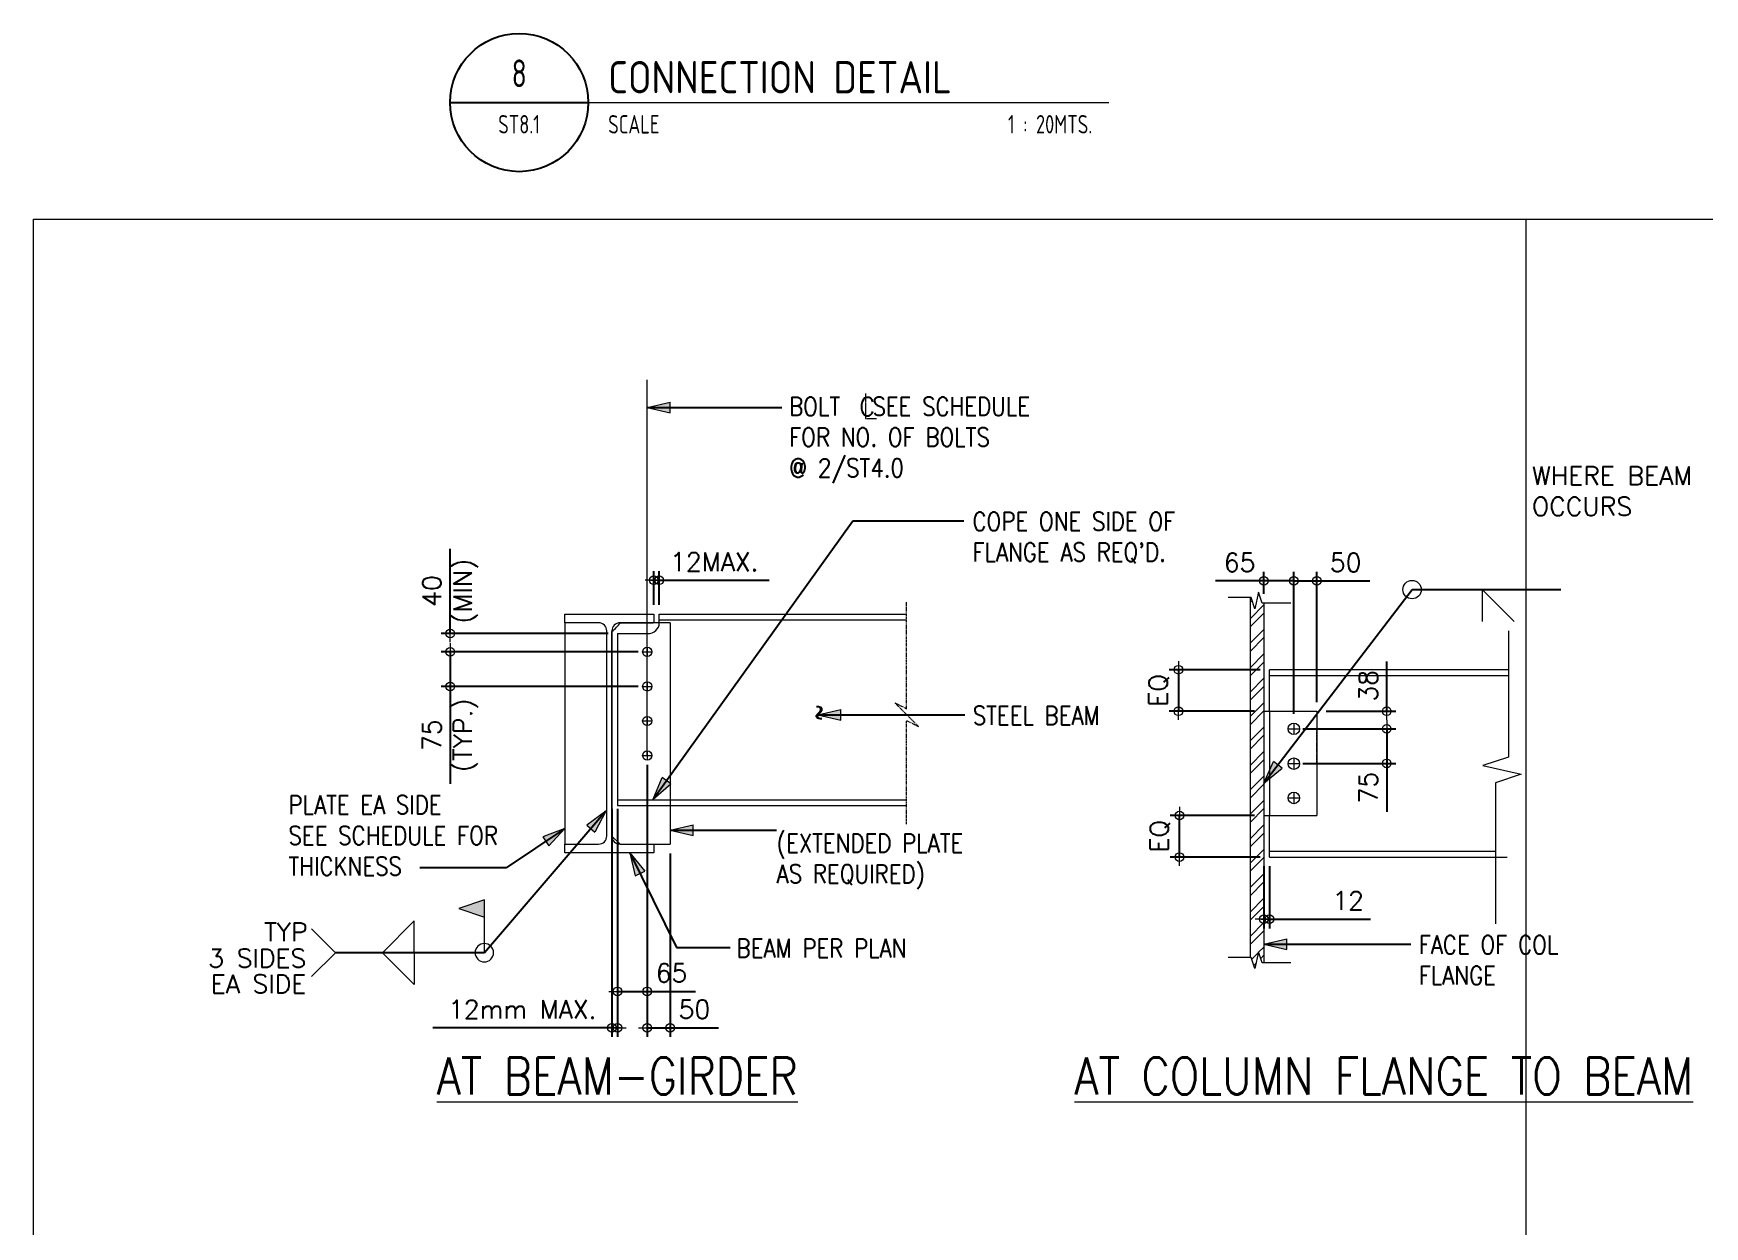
# Model space of a CAD drawing. Header units: millimetres. Extents: x 0 to 437400, y -4782 to 73710.
# Drawn here: x 29160 to 32788, y 11374 to 13963 of the extents above; entities that cross this region are included whole.
import ezdxf
from ezdxf.enums import TextEntityAlignment as Align

# ---------------------------------------------------------------- set-up
doc = ezdxf.new("R2010")
doc.units = ezdxf.units.MM
doc.header["$LTSCALE"] = 10
doc.header["$MEASUREMENT"] = 0
doc.linetypes.add('PHANTOM2', pattern=[1.25, 0.625, -0.125, 0.125, -0.125, 0.125, -0.125])
doc.layers.get('0').update_dxf_attribs({"lineweight": 9})
for name, color, linetype, lineweight in [('S-ANNO-DIMS', 1, 'Continuous', 5), ('S-Anno-Symb', 52, 'PHANTOM2', 9), ('S-Anno-Text', 52, 'Continuous', 15), ('S-ANNO-WELD', 1, 'Continuous', 9), ('S-BEAM-IDEN', 2, 'Continuous', 9), ('S-DETL-LN03', 3, 'Continuous', 9), ('S-DETL-LN4', 4, 'Continuous', 9), ('S-DETL-LN8', 8, 'Continuous', 9)]:
    doc.layers.add(name, color=color, linetype=linetype, lineweight=lineweight)
doc.layers.add('S-DETL-GRID', color=62, linetype='Continuous', lineweight=9, plot=False)
doc.layers.add('TARGET-MAIN', color=1, linetype='Continuous')
doc.styles.add('1', font='romans.shx', dxfattribs={"width": 0.85, "height": 60})
doc.styles.add('2', font='simplex.shx', dxfattribs={"width": 0.95, "height": 40})
doc.styles.add('40', font='simplex.shx', dxfattribs={"height": 40})
doc.styles.add('ARCHITEXT', font='architxt.shx', dxfattribs={"width": 0.85})
doc.styles.add('ROMANSX', font='ROMANS.shx', dxfattribs={"height": 0.09375})
doc.dimstyles.new('ESCA20', dxfattribs={"dimtxt": 40, "dimasz": 0.25, "dimexe": 20, "dimexo": 20, "dimgap": 20, "dimtad": 1, "dimdec": 0, "dimrnd": 1, "dimdsep": 46, "dimtxsty": '40', "dimblk1": 'ESCADIM_ARW', "dimblk2": 'ESCADIM_ARW', "dimsah": 1, "dimcen": 50, "dimclrd": 256, "dimclre": 256, "dimclrt": 52, "dimadec": 0, "dimazin": 0, "dimtfac": 1, "dimtdec": 0, "dimtofl": 0, "dimtmove": 0, "dimatfit": 3, "dimldrblk": 'ESCADIM_ARW', "dimfxl": 1, "dimtolj": 1, "dimtzin": 0, "dimarcsym": 0})
doc.dimstyles.new('ESCA_ARW$7', dxfattribs={"dimtxt": 200, "dimasz": 1, "dimexe": 100, "dimexo": 100, "dimgap": 100, "dimtad": 1, "dimdec": 0, "dimrnd": 1, "dimdsep": 46, "dimtxsty": '1', "dimblk1": 'dim_arw', "dimblk2": 'dim_arw', "dimsah": 1, "dimcen": 50, "dimclrd": 1, "dimclre": 256, "dimclrt": 52, "dimadec": 0, "dimazin": 0, "dimtfac": 1, "dimtofl": 0, "dimtmove": 0, "dimatfit": 3, "dimldrblk": 'dim_arw', "dimfxl": 1, "dimtolj": 1, "dimtzin": 0, "dimarcsym": 0})

# ---------------------------------------------------------------- blocks, each defined once
blk = doc.blocks.new('dim_arw')
h = blk.add_hatch(color=256)
h.paths.add_polyline_path([(-126, 29), (0, 0), (-126, -29, -0.115681), (-133, 0, -0.115681)])
h.paths.add_polyline_path([(-249, 58), (-126, 29, 0.115681), (-133, 0, 0.115681), (-126, -29), (-249, -58)])
for p, q in [((0, 0), (-249, 58)), ((-249, 58), (-249, -58)), ((0, 0), (-249, -58))]:
    blk.add_line(p, q)
blk = doc.blocks.new('ESCADIM_ARW')
at = {"color": 9}
blk.add_line((75, 0), (-75, 0), dxfattribs=at)
blk.add_circle((0, 0), 37.5, dxfattribs=at)
blk = doc.blocks.new('*D23')
at = {"layer": 'Defpoints', "color": 0, "transparency": 16777216}
for p in [(30518.8, 12776.1), (30506.8, 12702.9), (30518.8, 12702.9)]:
    blk.add_point(p, dxfattribs=at)
at = {"layer": 'S-BEAM-IDEN', "lineweight": -2, "transparency": 16777216}
for p, q in [((30506.6, 12776.1), (30506.3, 12776.1)), ((30506.8, 12722.9), (30506.8, 12796.1)), ((30518.8, 12722.9), (30518.8, 12796.1)), ((30519.1, 12776.1), (30757.4, 12776.1))]:
    blk.add_line(p, q, dxfattribs=at)
at = {"layer": 'S-BEAM-IDEN', "lineweight": -2, "transparency": 16777216, "xscale": 0.25, "yscale": 0.25, "zscale": 0.25}
blk.add_blockref('ESCADIM_ARW', (30506.8, 12776.1), dxfattribs=at)
at = {"layer": 'S-BEAM-IDEN', "lineweight": -2, "transparency": 16777216, "xscale": 0.25, "yscale": 0.25, "zscale": 0.25, "rotation": 180}
blk.add_blockref('ESCADIM_ARW', (30518.8, 12776.1), dxfattribs=at)
at = {"layer": 'S-BEAM-IDEN', "color": 52, "transparency": 16777216, "insert": (30638.4, 12816.1), "char_height": 40, "attachment_point": 5, "style": '40'}
blk.add_mtext('\\A1;12MAX.', dxfattribs=at)
blk = doc.blocks.new('*D24')
at = {"layer": 'Defpoints', "color": 0, "transparency": 16777216}
for p in [(30416.1, 12300), (30428.1, 12300), (30416.1, 11805)]:
    blk.add_point(p, dxfattribs=at)
at = {"layer": 'S-ANNO-DIMS', "lineweight": -2, "transparency": 16777216}
for p, q in [((30416.1, 12280), (30416.1, 11785)), ((30428.1, 12280), (30428.1, 11785)), ((30415.9, 11805), (30027.1, 11805)), ((30428.4, 11805), (30428.6, 11805))]:
    blk.add_line(p, q, dxfattribs=at)
at = {"layer": 'S-ANNO-DIMS', "lineweight": -2, "transparency": 16777216, "xscale": 0.25, "yscale": 0.25, "zscale": 0.25}
blk.add_blockref('ESCADIM_ARW', (30416.1, 11805), dxfattribs=at)
at = {"layer": 'S-ANNO-DIMS', "lineweight": -2, "transparency": 16777216, "xscale": 0.25, "yscale": 0.25, "zscale": 0.25, "rotation": 180}
blk.add_blockref('ESCADIM_ARW', (30428.1, 11805), dxfattribs=at)
at = {"layer": 'S-ANNO-DIMS', "color": 52, "transparency": 16777216, "insert": (30221.3, 11845), "char_height": 40, "attachment_point": 5, "style": '40'}
blk.add_mtext('\\A1;12mm MAX.', dxfattribs=at)
blk = doc.blocks.new('cp_line')
at = {"layer": 'S-Anno-Symb'}
blk.add_lwpolyline([(-18, 144), (-18, -129), (100, -129)], dxfattribs=at)
at = {"layer": 'S-Anno-Symb', "style": '2', "width": 0.95}
blk.add_attdef('C', text='', height=200, dxfattribs=at).set_placement((0, 0), align=Align.MIDDLE_CENTER)
blk = doc.blocks.new('*D25')
at = {"layer": 'Defpoints', "color": 0, "transparency": 16777216}
for p in [(31831.4, 12175.5), (31843.4, 12175.5), (31831.4, 12040.6)]:
    blk.add_point(p, dxfattribs=at)
at = {"layer": 'S-ANNO-DIMS', "lineweight": -2, "transparency": 16777216}
for p, q in [((31831.4, 12155.5), (31831.4, 12020.6)), ((31843.4, 12155.5), (31843.4, 12020.6)), ((31831.1, 12040.6), (31830.9, 12040.6)), ((31843.6, 12040.6), (32063, 12040.6))]:
    blk.add_line(p, q, dxfattribs=at)
at = {"layer": 'S-ANNO-DIMS', "lineweight": -2, "transparency": 16777216, "xscale": 0.25, "yscale": 0.25, "zscale": 0.25}
blk.add_blockref('ESCADIM_ARW', (31831.4, 12040.6), dxfattribs=at)
at = {"layer": 'S-ANNO-DIMS', "lineweight": -2, "transparency": 16777216, "xscale": 0.25, "yscale": 0.25, "zscale": 0.25, "rotation": 180}
blk.add_blockref('ESCADIM_ARW', (31843.4, 12040.6), dxfattribs=at)
at = {"layer": 'S-ANNO-DIMS', "color": 52, "transparency": 16777216, "insert": (32014.4, 12080.6), "char_height": 40, "attachment_point": 5, "style": '40'}
blk.add_mtext('\\A1;12', dxfattribs=at)
blk = doc.blocks.new('*D26')
at = {"layer": 'Defpoints', "color": 0, "transparency": 16777216}
for p in [(31946.4, 12491.8), (31896.4, 12453.8), (32098.1, 12453.8)]:
    blk.add_point(p, dxfattribs=at)
at = {"layer": 'S-ANNO-DIMS', "lineweight": -2, "transparency": 16777216}
for p, q in [((32098.1, 12492.1), (32098.1, 12599.5)), ((31966.4, 12491.8), (32118.1, 12491.8)), ((31916.4, 12453.8), (32118.1, 12453.8)), ((32098.1, 12453.6), (32098.1, 12453.3))]:
    blk.add_line(p, q, dxfattribs=at)
at = {"layer": 'S-ANNO-DIMS', "lineweight": -2, "transparency": 16777216, "xscale": 0.25, "yscale": 0.25, "zscale": 0.25}
for p, rotation in [((32098.1, 12491.8), 270), ((32098.1, 12453.8), 90)]:
    blk.add_blockref('ESCADIM_ARW', p, dxfattribs=dict(at, rotation=rotation))
at = {"layer": 'S-ANNO-DIMS', "color": 52, "transparency": 16777216, "insert": (32058.1, 12547.2), "char_height": 40, "attachment_point": 5, "rotation": 90, "style": '40'}
blk.add_mtext('\\A1;38', dxfattribs=at)
blk = doc.blocks.new('*D27')
at = {"layer": 'Defpoints', "color": 0, "transparency": 16777216}
for p in [(31896.4, 12453.8), (31896.4, 12378.8), (32098.1, 12378.8)]:
    blk.add_point(p, dxfattribs=at)
at = {"layer": 'S-ANNO-DIMS', "lineweight": -2, "transparency": 16777216}
for p, q in [((31916.4, 12453.8), (32118.1, 12453.8)), ((32098.1, 12453.6), (32098.1, 12379.1)), ((31916.4, 12378.8), (32118.1, 12378.8)), ((32098.1, 12378.8), (32098.1, 12273.8))]:
    blk.add_line(p, q, dxfattribs=at)
at = {"layer": 'S-ANNO-DIMS', "lineweight": -2, "transparency": 16777216, "xscale": 0.25, "yscale": 0.25, "zscale": 0.25}
for p, rotation in [((32098.1, 12453.8), 90), ((32098.1, 12378.8), 270)]:
    blk.add_blockref('ESCADIM_ARW', p, dxfattribs=dict(at, rotation=rotation))
at = {"layer": 'S-ANNO-DIMS', "color": 52, "transparency": 16777216, "insert": (32058.1, 12326.2), "char_height": 40, "attachment_point": 5, "rotation": 90, "style": '40'}
blk.add_mtext('\\A1;75', dxfattribs=at)
blk = doc.blocks.new('*D28')
at = {"layer": 'Defpoints', "color": 0, "transparency": 16777216}
for p in [(30065.1, 12620.8), (30492.7, 12620.8), (30492.7, 12545.8)]:
    blk.add_point(p, dxfattribs=at)
at = {"layer": 'S-ANNO-DIMS', "lineweight": -2, "transparency": 16777216}
for p, q in [((30472.7, 12620.8), (30045.1, 12620.8)), ((30065.1, 12620.6), (30065.1, 12546.1)), ((30472.7, 12545.8), (30045.1, 12545.8)), ((30065.1, 12545.8), (30065.1, 12334.2))]:
    blk.add_line(p, q, dxfattribs=at)
at = {"layer": 'S-ANNO-DIMS', "lineweight": -2, "transparency": 16777216, "xscale": 0.25, "yscale": 0.25, "zscale": 0.25}
for p, rotation in [((30065.1, 12620.8), 90), ((30065.1, 12545.8), 270)]:
    blk.add_blockref('ESCADIM_ARW', p, dxfattribs=dict(at, rotation=rotation))
at = {"layer": 'S-ANNO-DIMS', "color": 52, "transparency": 16777216, "insert": (30065.1, 12439.9), "char_height": 40, "attachment_point": 5, "rotation": 90, "style": '40'}
blk.add_mtext('\\A1;75\\P(TYP.)', dxfattribs=at)
blk = doc.blocks.new('*D29')
at = {"layer": 'Defpoints', "color": 0, "transparency": 16777216}
for p in [(30065.1, 12660.8), (30428.1, 12660.8), (30492.7, 12620.8)]:
    blk.add_point(p, dxfattribs=at)
at = {"layer": 'S-ANNO-DIMS', "lineweight": -2, "transparency": 16777216}
for p, q in [((30065.1, 12661.1), (30065.1, 12844.2)), ((30408.1, 12660.8), (30045.1, 12660.8)), ((30472.7, 12620.8), (30045.1, 12620.8)), ((30065.1, 12620.6), (30065.1, 12620.3))]:
    blk.add_line(p, q, dxfattribs=at)
at = {"layer": 'S-ANNO-DIMS', "lineweight": -2, "transparency": 16777216, "xscale": 0.25, "yscale": 0.25, "zscale": 0.25}
for p, rotation in [((30065.1, 12660.8), 270), ((30065.1, 12620.8), 90)]:
    blk.add_blockref('ESCADIM_ARW', p, dxfattribs=dict(at, rotation=rotation))
at = {"layer": 'S-ANNO-DIMS', "color": 52, "transparency": 16777216, "insert": (30065.1, 12752.8), "char_height": 40, "attachment_point": 5, "rotation": 90, "style": '40'}
blk.add_mtext('\\A1;40\\P(MIN)', dxfattribs=at)
blk = doc.blocks.new('*D20')
at = {"layer": 'Defpoints', "color": 0, "transparency": 16777216}
for p in [(31648.1, 12265.8), (31831.4, 12265.8), (31843.4, 12175.5)]:
    blk.add_point(p, dxfattribs=at)
at = {"layer": 'S-ANNO-DIMS', "lineweight": -2, "transparency": 16777216}
for p, q in [((31811.4, 12265.8), (31628.1, 12265.8)), ((31648.1, 12175.7), (31648.1, 12265.6)), ((31823.4, 12175.5), (31628.1, 12175.5))]:
    blk.add_line(p, q, dxfattribs=at)
at = {"layer": 'S-ANNO-DIMS', "lineweight": -2, "transparency": 16777216, "xscale": 0.25, "yscale": 0.25, "zscale": 0.25}
for p, rotation in [((31648.1, 12265.8), 90), ((31648.1, 12175.5), 270)]:
    blk.add_blockref('ESCADIM_ARW', p, dxfattribs=dict(at, rotation=rotation))
at = {"layer": 'S-ANNO-DIMS', "color": 52, "transparency": 16777216, "insert": (31606.2, 12220.6), "char_height": 40, "attachment_point": 5, "rotation": 90, "style": '40'}
blk.add_mtext('\\A1;EQ', dxfattribs=at)
blk = doc.blocks.new('*D21')
at = {"layer": 'Defpoints', "color": 0, "transparency": 16777216}
for p in [(31843.4, 12582.1), (31645.8, 12491.8), (31831.4, 12491.8)]:
    blk.add_point(p, dxfattribs=at)
at = {"layer": 'S-ANNO-DIMS', "lineweight": -2, "transparency": 16777216}
for p, q in [((31823.4, 12582.1), (31625.8, 12582.1)), ((31645.8, 12581.9), (31645.8, 12492.1)), ((31811.4, 12491.8), (31625.8, 12491.8))]:
    blk.add_line(p, q, dxfattribs=at)
at = {"layer": 'S-ANNO-DIMS', "lineweight": -2, "transparency": 16777216, "xscale": 0.25, "yscale": 0.25, "zscale": 0.25}
for p, rotation in [((31645.8, 12582.1), 90), ((31645.8, 12491.8), 270)]:
    blk.add_blockref('ESCADIM_ARW', p, dxfattribs=dict(at, rotation=rotation))
at = {"layer": 'S-ANNO-DIMS', "color": 52, "transparency": 16777216, "insert": (31603.9, 12537), "char_height": 40, "attachment_point": 5, "rotation": 90, "style": '40'}
blk.add_mtext('\\A1;EQ', dxfattribs=at)
blk = doc.blocks.new('WELD AROUND_DYN')
at = {"layer": 'S-ANNO-WELD'}
blk.add_circle((0, 0), 0.0469, dxfattribs=at)
blk = doc.blocks.new('*U8')
at = {"layer": 'S-ANNO-WELD'}
blk.add_line((0, 0), (0, 0.2249), dxfattribs=at)
blk.add_lwpolyline([(0, 0.1816), (0, 0.2683), (-0.13, 0.2249), (0, 0.1816)], dxfattribs=at)
blk.add_solid([(0, 0.1816), (-0.13, 0.2249), (0, 0.2683)], dxfattribs=at)
blk = doc.blocks.new('*U11')
at = {"layer": 'S-ANNO-WELD'}
blk.add_lwpolyline([(0, 0), (0, -0.1622), (0.1622, 0)], dxfattribs=at)
blk = doc.blocks.new('*D30')
at = {"layer": 'Defpoints', "color": 0, "transparency": 16777216}
for p in [(30492.7, 12395.8), (30428.1, 12293.6), (30492.7, 11884)]:
    blk.add_point(p, dxfattribs=at)
at = {"layer": 'S-ANNO-DIMS', "lineweight": -2, "transparency": 16777216}
for p, q in [((30492.7, 12375.8), (30492.7, 11864)), ((30428.1, 12273.6), (30428.1, 11864)), ((30428.4, 11884), (30492.5, 11884)), ((30492.7, 11884), (30597.8, 11884))]:
    blk.add_line(p, q, dxfattribs=at)
at = {"layer": 'S-ANNO-DIMS', "lineweight": -2, "transparency": 16777216, "xscale": 0.25, "yscale": 0.25, "zscale": 0.25, "rotation": 180}
blk.add_blockref('ESCADIM_ARW', (30428.1, 11884), dxfattribs=at)
at = {"layer": 'S-ANNO-DIMS', "lineweight": -2, "transparency": 16777216, "xscale": 0.25, "yscale": 0.25, "zscale": 0.25}
blk.add_blockref('ESCADIM_ARW', (30492.7, 11884), dxfattribs=at)
at = {"layer": 'S-ANNO-DIMS', "color": 52, "transparency": 16777216, "insert": (30545.4, 11924), "char_height": 40, "attachment_point": 5, "style": '40'}
blk.add_mtext('\\A1;65', dxfattribs=at)
blk = doc.blocks.new('*D31')
at = {"layer": 'Defpoints', "color": 0, "transparency": 16777216}
for p in [(31896.4, 12774.7), (31831.4, 12726.4), (31896.4, 12466.3)]:
    blk.add_point(p, dxfattribs=at)
at = {"layer": 'S-ANNO-DIMS', "lineweight": -2, "transparency": 16777216}
for p, q in [((31831.4, 12774.7), (31726.4, 12774.7)), ((31831.4, 12746.4), (31831.4, 12794.7)), ((31896.1, 12774.7), (31831.6, 12774.7)), ((31896.4, 12486.3), (31896.4, 12794.7))]:
    blk.add_line(p, q, dxfattribs=at)
at = {"layer": 'S-ANNO-DIMS', "lineweight": -2, "transparency": 16777216, "xscale": 0.25, "yscale": 0.25, "zscale": 0.25, "rotation": 180}
blk.add_blockref('ESCADIM_ARW', (31831.4, 12774.7), dxfattribs=at)
at = {"layer": 'S-ANNO-DIMS', "lineweight": -2, "transparency": 16777216, "xscale": 0.25, "yscale": 0.25, "zscale": 0.25}
blk.add_blockref('ESCADIM_ARW', (31896.4, 12774.7), dxfattribs=at)
at = {"layer": 'S-ANNO-DIMS', "color": 52, "transparency": 16777216, "insert": (31778.8, 12814.7), "char_height": 40, "attachment_point": 5, "style": '40'}
blk.add_mtext('\\A1;65', dxfattribs=at)
blk = doc.blocks.new('*D22')
at = {"layer": 'Defpoints', "color": 0, "transparency": 16777216}
for p in [(31896.4, 12774.7), (31946.4, 12491.8), (31896.4, 12466.3)]:
    blk.add_point(p, dxfattribs=at)
at = {"layer": 'S-ANNO-DIMS', "lineweight": -2, "transparency": 16777216}
for p, q in [((31896.4, 12486.3), (31896.4, 12794.7)), ((31896.6, 12774.7), (31946.1, 12774.7)), ((31946.4, 12511.8), (31946.4, 12794.7)), ((31946.4, 12774.7), (32061.4, 12774.7))]:
    blk.add_line(p, q, dxfattribs=at)
at = {"layer": 'S-ANNO-DIMS', "lineweight": -2, "transparency": 16777216, "xscale": 0.25, "yscale": 0.25, "zscale": 0.25, "rotation": 180}
blk.add_blockref('ESCADIM_ARW', (31896.4, 12774.7), dxfattribs=at)
at = {"layer": 'S-ANNO-DIMS', "lineweight": -2, "transparency": 16777216, "xscale": 0.25, "yscale": 0.25, "zscale": 0.25}
blk.add_blockref('ESCADIM_ARW', (31946.4, 12774.7), dxfattribs=at)
at = {"layer": 'S-ANNO-DIMS', "color": 52, "transparency": 16777216, "insert": (32009, 12814.7), "char_height": 40, "attachment_point": 5, "style": '40'}
blk.add_mtext('\\A1;50', dxfattribs=at)
blk = doc.blocks.new('*D35')
at = {"layer": 'Defpoints', "color": 0, "transparency": 16777216}
for p in [(30492.7, 12300.6), (30542.4, 12203.5), (30542.4, 11805)]:
    blk.add_point(p, dxfattribs=at)
at = {"layer": 'S-ANNO-DIMS', "lineweight": -2, "transparency": 16777216}
for p, q in [((30492.7, 12280.6), (30492.7, 11785)), ((30542.4, 12183.5), (30542.4, 11785)), ((30493, 11805), (30542.1, 11805)), ((30542.4, 11805), (30647.4, 11805))]:
    blk.add_line(p, q, dxfattribs=at)
at = {"layer": 'S-ANNO-DIMS', "lineweight": -2, "transparency": 16777216, "xscale": 0.25, "yscale": 0.25, "zscale": 0.25, "rotation": 180}
blk.add_blockref('ESCADIM_ARW', (30492.7, 11805), dxfattribs=at)
at = {"layer": 'S-ANNO-DIMS', "lineweight": -2, "transparency": 16777216, "xscale": 0.25, "yscale": 0.25, "zscale": 0.25}
blk.add_blockref('ESCADIM_ARW', (30542.4, 11805), dxfattribs=at)
at = {"layer": 'S-ANNO-DIMS', "color": 52, "transparency": 16777216, "insert": (30595, 11845), "char_height": 40, "attachment_point": 5, "style": '40'}
blk.add_mtext('\\A1;50', dxfattribs=at)
blk = doc.blocks.new('TARGET-DWGLABEL')
at = {"layer": 'TARGET-MAIN'}
blk.add_line((-7.5, 0), (7.5, 0), dxfattribs=at)
blk.add_circle((0, 0), 7.5, dxfattribs=at)
at = {"layer": 'TARGET-MAIN', "color": 2, "style": 'ARCHITEXT', "width": 0.85}
blk.add_text('SCALE', height=2, dxfattribs=at).set_placement((9.66, -2.36), align=Align.MIDDLE_LEFT)
at = {"layer": 'TARGET-MAIN', "color": 6, "style": 'ARCHITEXT', "width": 0.85}
blk.add_attdef('DRAWING_TITLE', text='', height=5, dxfattribs=at).set_placement((9.08, 4.41), align=Align.MIDDLE_LEFT)
at = {"layer": 'TARGET-MAIN', "color": 4, "style": 'ARCHITEXT', "width": 0.85}
blk.add_attdef('DWG_NO.', text='', height=3, dxfattribs=at).set_placement((0, 3.17), align=Align.MIDDLE_CENTER)
at = {"layer": 'TARGET-MAIN', "color": 3, "style": 'ARCHITEXT', "width": 0.85}
blk.add_attdef('SHT_NO.', text='', height=2, dxfattribs=at).set_placement((-0.02, -2.36), align=Align.MIDDLE_CENTER)
at = {"layer": 'TARGET-MAIN', "color": 2, "style": 'ARCHITEXT', "width": 0.85}
blk.add_attdef('SCALE', text='', height=2, dxfattribs=at).set_placement((69.6, -2.36), align=Align.MIDDLE_RIGHT)

msp = doc.modelspace()

# ---------------------------------------------------------------- hatches: boundary and pattern name
at = {"layer": 'S-DETL-LN8'}
h = msp.add_hatch(dxfattribs=at)
h.set_pattern_fill('ANSI32', color=256, scale=100, style=0)
h.set_pattern_definition([(45, (-18347.25, 15258.665), (-26.516504, 26.516504), []), (45, (-18329.574, 15258.665), (-26.516504, 26.516504), [])])
h.paths.add_polyline_path([(31831.4, 12726.4), (31827.8, 12726.4), (31819.9, 12750.4), (31811.7, 12714.5), (31803.8, 12738.4), (31801.4, 12738.4), (31801.4, 11957.5), (31803.8, 11957.5), (31811.7, 11933.6), (31819.9, 11969.5), (31827.8, 11945.6), (31831.4, 11945.6)])

# ---------------------------------------------------------------- linework, layer by layer
at = {"color": 1}
for points in [[(31890.2, 12726.4), (31827.8, 12726.4), (31819.9, 12750.4), (31811.7, 12714.5), (31803.8, 12738.4), (31753.8, 12738.4)], [(32362.4, 12666.1), (32362.4, 12392.4), (32306.8, 12374.1), (32390.2, 12355.1), (32334.6, 12336.8), (32334.6, 12030.8)], [(31890.2, 11945.6), (31827.8, 11945.6), (31819.9, 11969.5), (31811.7, 11933.6), (31803.8, 11957.5), (31753.8, 11957.5)]]:
    msp.add_lwpolyline(points, dxfattribs=at)
at = {"layer": 'S-Anno-Symb'}
msp.add_line((31946.4, 12378.8), (31946.4, 12453.8), dxfattribs=at)
at = {"layer": 'S-Anno-Symb', "color": 1, "lineweight": 18}
msp.add_lwpolyline([(31055.9, 12246.6), (31055.9, 12471.6), (31081.7, 12458.7), (31030.1, 12510.3), (31055.9, 12497.4), (31055.9, 12728.4)], dxfattribs=at)
at = {"layer": 'S-Anno-Text', "color": 1}
msp.add_line((30064.7, 13812.9), (31494.7, 13812.9), dxfattribs=at)
at = {"layer": 'S-Anno-Text'}
for p, q in [((30492.7, 12630.8), (30492.7, 12610.8)), ((30482.7, 12620.8), (30502.7, 12620.8)), ((30492.7, 12555.8), (30492.7, 12535.8)), ((30482.7, 12545.8), (30502.7, 12545.8)), ((31831.4, 12491.8), (31946.4, 12491.8)), ((31946.4, 12491.8), (31946.4, 12265.8)), ((30482.7, 12470.8), (30502.7, 12470.8)), ((30492.7, 12480.8), (30492.7, 12460.8)), ((30482.7, 12395.8), (30502.7, 12395.8)), ((30492.7, 12405.8), (30492.7, 12385.8)), ((31831.4, 12265.8), (31946.4, 12265.8))]:
    msp.add_line(p, q, dxfattribs=at)
for centre in [(30492.7, 12620.8), (30492.7, 12545.8), (30492.7, 12470.8), (30492.7, 12395.8)]:
    msp.add_circle(centre, 10, dxfattribs=at)
at = {"layer": 'S-ANNO-WELD'}
for q in [(32374.7, 12686.7), (32305.5, 12686.7)]:
    msp.add_line((32305.5, 12755.9), q, dxfattribs=at)
msp.add_lwpolyline([(29764.1, 12019.7), (29816.1, 11967.8), (29764.1, 11915.9)], dxfattribs=at)
at = {"layer": 'S-BEAM-IDEN'}
for p, q in [((30492.7, 12395.8), (30492.7, 13211.4)), ((30518.8, 12702.9), (31055.9, 12702.9)), ((30518.8, 12683.8), (30518.8, 12702.9)), ((30518.8, 12690), (31055.9, 12690)), ((30428.1, 12660.8), (30493.8, 12660.8)), ((30428.1, 12660.8), (30428.1, 12287.1)), ((32362.4, 12582.1), (31843.4, 12582.1)), ((31843.4, 12491.8), (31843.4, 12582.1)), ((31843.4, 12569.3), (32362.4, 12569.3)), ((31843.4, 12491.8), (31843.4, 12265.8)), ((30428.1, 12300), (31055.9, 12300)), ((30428.1, 12287.1), (31055.9, 12287.1)), ((31843.4, 12175.5), (31843.4, 12265.8)), ((31843.4, 12188.3), (32334.6, 12188.3)), ((31843.4, 12175.5), (32359.6, 12175.5))]:
    msp.add_line(p, q, dxfattribs=at)
msp.add_arc((30495.4, 12684.1), 23.4, 265.9725, 359.2556, dxfattribs=at)
at = {"layer": 'S-DETL-GRID'}
msp.add_line((32400, 13560), (32400, 0), dxfattribs=at)
at = {"layer": 'S-DETL-GRID', "color": 252}
msp.add_lwpolyline([(29160, 13560), (48600, 13560), (48600, 0), (29160, 0)], close=True, dxfattribs=at)
at = {"layer": 'S-DETL-LN03'}
for p, q in [((31801.4, 12738.4), (31801.4, 11957.5)), ((31831.4, 12726.4), (31831.4, 11945.6)), ((30314, 12683.9), (30314, 12203.5)), ((30416.1, 12221), (30416.1, 12665.2)), ((30416.1, 12665.2), (30416.1, 12665.2)), ((30434.8, 12683.9), (30505.4, 12683.9)), ((30542.4, 12683.9), (30506.8, 12683.9)), ((30542.4, 12683.9), (30542.4, 12203.5)), ((30416.1, 12221), (30433.6, 12203.5)), ((30506.8, 12203.5), (30542.4, 12203.5))]:
    msp.add_line(p, q, dxfattribs=at)
msp.add_lwpolyline([(30410.4, 12184.5), (30314, 12184.5), (30314, 12203.5), (30387.2, 12203.5, 0.414214), (30404.7, 12221), (30404.7, 12666.4, 0.414214), (30387.2, 12683.9), (30314, 12683.9), (30314, 12702.9), (30506.8, 12702.9), (30506.8, 12683.9), (30433.6, 12683.9, 0.414214), (30416.1, 12666.4), (30416.1, 12221, 0.414214), (30433.6, 12203.5), (30506.8, 12203.5), (30506.8, 12184.5), (30410.4, 12184.5)], format="xyb", dxfattribs=at)
msp.add_arc((30327.3, 12772.7), 139.5, 309.5597, 320.4403, dxfattribs=at)
at = {"layer": 'S-DETL-LN4'}
msp.add_line((31896.4, 12582.1), (31896.4, 12491.8), dxfattribs=at)
at = {"layer": 'S-DETL-LN8'}
for p, q in [((31883.9, 12453.8), (31908.9, 12453.8)), ((31896.4, 12466.3), (31896.4, 12441.3)), ((31883.9, 12378.8), (31908.9, 12378.8)), ((31896.4, 12390.6), (31896.4, 12365.6)), ((31883.9, 12303.8), (31908.9, 12303.8)), ((31896.4, 12316.3), (31896.4, 12291.3))]:
    msp.add_line(p, q, dxfattribs=at)
for centre in [(31896.4, 12453.8), (31896.4, 12378.1), (31896.4, 12303.8)]:
    msp.add_circle(centre, 12.5, dxfattribs=at)

# ---------------------------------------------------------------- block references
at = {"layer": 'S-Anno-Symb', "xscale": 0.2000000000116415, "yscale": 0.2000000000116415, "zscale": 0.2000000000116415}
msp.add_blockref('cp_line', (30970.2, 13153), dxfattribs=at).add_auto_attribs({'C': 'C'})
at = {"layer": 'S-ANNO-WELD'}
for name, p, xscale, yscale, zscale in [('WELD AROUND_DYN', (32153.3, 12755.9), 426.6666666666861, 426.6666666666861, 426.6666666666861), ('*U8', (30139, 11967.8), 426.6666666666861, 426.6666666666861, 426.6666666666861), ('WELD AROUND_DYN', (30139, 11967.8), -426.6666666666861, 426.666666666657, 426.6666666666667), ('*U11', (29986.8, 11967.8), -426.6666666666861, 426.666666666657, 426.6666666666667)]:
    msp.add_blockref(name, p, dxfattribs=dict(at, xscale=xscale, yscale=yscale, zscale=zscale))
at = {"layer": 'S-ANNO-WELD', "xscale": 426.6666666666861, "yscale": 426.6666666666861, "zscale": 426.6666666666861, "rotation": 180}
msp.add_blockref('*U11', (29986.8, 11967.8), dxfattribs=at)
at = {"layer": 'TARGET-MAIN', "color": 1}
ref = msp.add_blockref('TARGET-DWGLABEL', (30214.7, 13812.9), dxfattribs=dict(at, xscale=20, yscale=20, zscale=20))
ref.add_attrib('DWG_NO.', '8', dxfattribs={"color": 5, "height": 60, "style": 'ARCHITEXT', "width": 0.85}).set_placement((30214.7, 13876.4), align=Align.MIDDLE_CENTER)
ref.add_attrib('SHT_NO.', 'ST8.1', dxfattribs={"color": 2, "height": 40, "style": 'ARCHITEXT', "width": 0.85}).set_placement((30214.4, 13765.8), align=Align.MIDDLE_CENTER)
ref.add_attrib('DRAWING_TITLE', 'CONNECTION DETAIL', dxfattribs={"color": 5, "height": 70, "style": 'ARCHITEXT'}).set_placement((30407.9, 13867.9), align=Align.MIDDLE_LEFT)
ref.add_attrib('SCALE', '1 : 20MTS.', dxfattribs={"color": 2, "height": 40, "style": 'ARCHITEXT', "width": 0.85}).set_placement((31458.8, 13765.8), align=Align.MIDDLE_RIGHT)

# ---------------------------------------------------------------- texts
at = {"layer": 'S-ANNO-DIMS', "color": 52, "insert": (30773.5, 12165.6), "char_height": 40, "width": 447.364, "attachment_point": 4, "style": '1'}
msp.add_mtext('\\A1;(EXTENDED PLATE AS REQUIRED)', dxfattribs=at)
at = {"layer": 'S-Anno-Text'}
for s, insert, char_height, width, attachment_point, style in [('BOLT   SEE SCHEDULE FOR NO. OF BOLTS\\P@ 2/ST4.0', (30800.7, 13173.4), 40, 670.281, 1, '1'), ('WHERE BEAM\\POCCURS', (32413.3, 12969.7), 40, 435.833, 4, 'ROMANSX'), ("COPE ONE SIDE OF FLANGE AS REQ'D.", (31198.8, 12923.9), 40, 670.281, 1, '1'), ('STEEL BEAM', (31199.4, 12502.6), 40, 670.281, 1, '1'), ('PLATE EA SIDE \\PSEE SCHEDULE FOR THICKNESS', (29713.8, 12308.8), 40, 670.281, 1, '1'), ('TYP', (29755.3, 12012.8), 40, 166.667, 6, 'ROMANSX'), ('3 SIDES', (29752.2, 11955.9), 40, 275.166, 6, 'ROMANSX'), ('BEAM PER PLAN', (30686.6, 11997.8), 40, 670.281, 1, '1'), ('FACE OF COL\\PFLANGE', (32167.7, 12005.2), 40, 670.281, 1, '1'), ('EA SIDE', (29752.2, 11900), 40, 275.166, 6, 'ROMANSX'), ('{\\LAT BEAM-GIRDER}', (30035.5, 11740.5), 80, 1043.657, 1, '1'), ('{\\LAT COLUMN FLANGE TO BEAM}', (31420.2, 11740.5), 80, 1609.181, 1, '1')]:
    msp.add_mtext(s, dxfattribs=dict(at, insert=insert, char_height=char_height, width=width, attachment_point=attachment_point, style=style))
at = {"layer": 'S-Anno-Text', "insert": (30843.2, 12471.2), "char_height": 40, "width": 411.494, "attachment_point": 1, "rotation": 90, "style": '1'}
msp.add_mtext('~', dxfattribs=at)

# ---------------------------------------------------------------- dimensions: what is measured, and where the dimension line sits
at = {"layer": 'S-ANNO-DIMS'}
for base, p1, p2, text, picture, middle in [((30065.1, 12660.8), (30492.7, 12620.8), (30428.1, 12660.8), '<>\\X(MIN)', '*D29', (30065.1, 12752.8)), ((30065.1, 12620.8), (30492.7, 12545.8), (30492.7, 12620.8), '<>\\X(TYP.)', '*D28', (30065.1, 12439.9)), ((31645.8, 12491.8), (31843.4, 12582.1), (31831.4, 12491.8), 'EQ', '*D21', (31645.8, 12537)), ((31648.1, 12265.8), (31843.4, 12175.5), (31831.4, 12265.8), 'EQ', '*D20', (31648.1, 12220.6))]:
    dim = msp.add_linear_dim(base=base, p1=p1, p2=p2, angle=90, text=text, dimstyle='ESCA20', dxfattribs=at)
    dim.commit()
    dim.dimension.update_dxf_attribs({"geometry": picture, "text_midpoint": middle, "dimtype": 160})
for base, p1, p2, picture, middle in [((31896.4, 12774.7), (31831.4, 12726.4), (31896.4, 12466.3), '*D31', (31778.8, 12774.7)), ((31831.4, 12040.6), (31843.4, 12175.5), (31831.4, 12175.5), '*D25', (32014.4, 12040.6))]:
    dim = msp.add_linear_dim(base=base, p1=p1, p2=p2, dimstyle='ESCA20', dxfattribs=at)
    dim.commit()
    dim.dimension.update_dxf_attribs({"geometry": picture, "text_midpoint": middle, "dimtype": 160})
for base, p1, p2, angle, picture, middle in [((31896.4, 12774.7), (31946.4, 12491.8), (31896.4, 12466.3), 180, '*D22', (32009, 12774.7)), ((32098.1, 12453.8), (31946.4, 12491.8), (31896.4, 12453.8), 90, '*D26', (32098.1, 12547.2)), ((32098.1, 12378.8), (31896.4, 12453.8), (31896.4, 12378.8), 90, '*D27', (32098.1, 12326.2))]:
    dim = msp.add_linear_dim(base=base, p1=p1, p2=p2, angle=angle, dimstyle='ESCA20', dxfattribs=at)
    dim.commit()
    dim.dimension.update_dxf_attribs({"geometry": picture, "text_midpoint": middle, "dimtype": 160})
for base, p1, p2, picture, middle in [((30492.7, 11884), (30428.1, 12293.6), (30492.7, 12395.8), '*D30', (30545.4, 11924)), ((30542.4, 11805), (30492.7, 12300.6), (30542.4, 12203.5), '*D35', (30595, 11845))]:
    dim = msp.add_linear_dim(base=base, p1=p1, p2=p2, dimstyle='ESCA20', dxfattribs=at)
    dim.commit()
    dim.dimension.update_dxf_attribs({"geometry": picture, "text_midpoint": middle})
dim = msp.add_linear_dim(base=(30416.1, 11805), p1=(30428.1, 12300), p2=(30416.1, 12300), text='12mm MAX.', dimstyle='ESCA20', dxfattribs=at)
dim.commit()
dim.dimension.update_dxf_attribs({"geometry": '*D24', "text_midpoint": (30221.3, 11805), "dimtype": 160})
at = {"layer": 'S-BEAM-IDEN'}
dim = msp.add_linear_dim(base=(30518.8, 12776.1), p1=(30506.8, 12702.9), p2=(30518.8, 12702.9), text='<>MAX.', dimstyle='ESCA20', dxfattribs=at)
dim.commit()
dim.dimension.update_dxf_attribs({"geometry": '*D23', "text_midpoint": (30638.4, 12816.1)})

# ---------------------------------------------------------------- leaders
at = {"layer": 'S-Anno-Text'}
for points, override in [([(30492.7, 13151.3), (30784.7, 13151.3)], {"dimscale": 0.2}), ([(30505.4, 12300.9), (30939, 12905.1), (31179.9, 12905.1)], {"dimscale": 0.2, "dimgap": 100, "dimtad": 0}), ([(30863.1, 12484.1), (31105.6, 12484.1), (31182.2, 12484.1)], {"dimscale": 0.2}), ([(30314, 12237.3), (30186.4, 12152.2), (29999.3, 12152.2)], {"dimscale": 0.2}), ([(30542.4, 12233.9), (30648.6, 12233.9), (30773, 12233.9)], {"dimscale": 0.2}), ([(30454.8, 12184.5), (30556.5, 11979.3), (30673, 11979.3)], {"dimscale": 0.2}), ([(31831.4, 11986.7), (32073.9, 11986.7), (32150.4, 11986.7)], {"dimscale": 0.2})]:
    msp.add_leader(points, dimstyle='ESCA_ARW$7', override=override, dxfattribs=at)
at = {"layer": 'S-ANNO-WELD'}
for points in [[(31831.4, 12336), (32153.3, 12755.9), (32476.3, 12755.9)], [(30402.7, 12275), (30139, 11967.8), (29816.1, 11967.8)]]:
    msp.add_leader(points, dimstyle='ESCA_ARW$7', override={"dimscale": 0.2}, dxfattribs=at)

doc.saveas('drawing.dxf')
